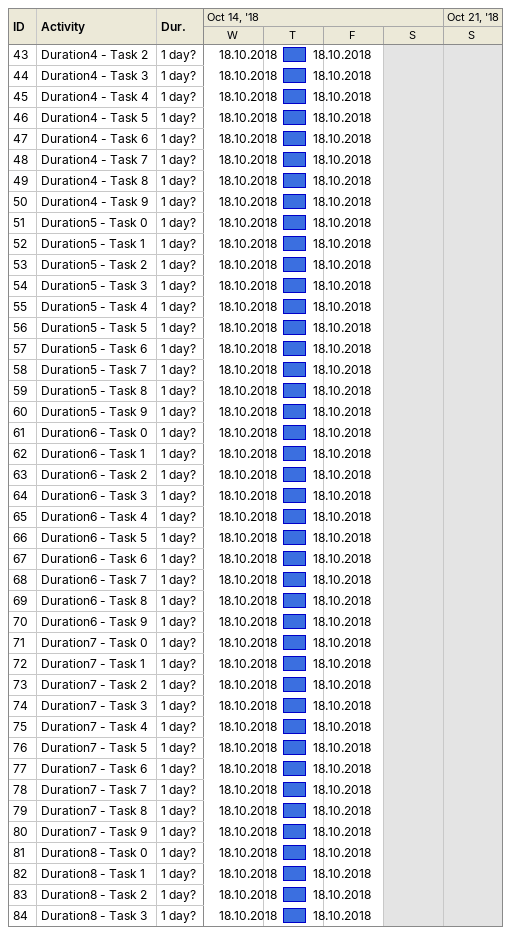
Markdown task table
| ID | Task | Duration | Start | Finish |
|---|---|---|---|---|
| 43 | Duration4 - Task 2 | 1d? | 2018-10-18 | 2018-10-18 |
| 44 | Duration4 - Task 3 | 1d? | 2018-10-18 | 2018-10-18 |
| 45 | Duration4 - Task 4 | 1d? | 2018-10-18 | 2018-10-18 |
| 46 | Duration4 - Task 5 | 1d? | 2018-10-18 | 2018-10-18 |
| 47 | Duration4 - Task 6 | 1d? | 2018-10-18 | 2018-10-18 |
| 48 | Duration4 - Task 7 | 1d? | 2018-10-18 | 2018-10-18 |
| 49 | Duration4 - Task 8 | 1d? | 2018-10-18 | 2018-10-18 |
| 50 | Duration4 - Task 9 | 1d? | 2018-10-18 | 2018-10-18 |
| 51 | Duration5 - Task 0 | 1d? | 2018-10-18 | 2018-10-18 |
| 52 | Duration5 - Task 1 | 1d? | 2018-10-18 | 2018-10-18 |
| 53 | Duration5 - Task 2 | 1d? | 2018-10-18 | 2018-10-18 |
| 54 | Duration5 - Task 3 | 1d? | 2018-10-18 | 2018-10-18 |
| 55 | Duration5 - Task 4 | 1d? | 2018-10-18 | 2018-10-18 |
| 56 | Duration5 - Task 5 | 1d? | 2018-10-18 | 2018-10-18 |
| 57 | Duration5 - Task 6 | 1d? | 2018-10-18 | 2018-10-18 |
| 58 | Duration5 - Task 7 | 1d? | 2018-10-18 | 2018-10-18 |
| 59 | Duration5 - Task 8 | 1d? | 2018-10-18 | 2018-10-18 |
| 60 | Duration5 - Task 9 | 1d? | 2018-10-18 | 2018-10-18 |
| 61 | Duration6 - Task 0 | 1d? | 2018-10-18 | 2018-10-18 |
| 62 | Duration6 - Task 1 | 1d? | 2018-10-18 | 2018-10-18 |
| 63 | Duration6 - Task 2 | 1d? | 2018-10-18 | 2018-10-18 |
| 64 | Duration6 - Task 3 | 1d? | 2018-10-18 | 2018-10-18 |
| 65 | Duration6 - Task 4 | 1d? | 2018-10-18 | 2018-10-18 |
| 66 | Duration6 - Task 5 | 1d? | 2018-10-18 | 2018-10-18 |
| 67 | Duration6 - Task 6 | 1d? | 2018-10-18 | 2018-10-18 |
| 68 | Duration6 - Task 7 | 1d? | 2018-10-18 | 2018-10-18 |
| 69 | Duration6 - Task 8 | 1d? | 2018-10-18 | 2018-10-18 |
| 70 | Duration6 - Task 9 | 1d? | 2018-10-18 | 2018-10-18 |
| 71 | Duration7 - Task 0 | 1d? | 2018-10-18 | 2018-10-18 |
| 72 | Duration7 - Task 1 | 1d? | 2018-10-18 | 2018-10-18 |
| 73 | Duration7 - Task 2 | 1d? | 2018-10-18 | 2018-10-18 |
| 74 | Duration7 - Task 3 | 1d? | 2018-10-18 | 2018-10-18 |
| 75 | Duration7 - Task 4 | 1d? | 2018-10-18 | 2018-10-18 |
| 76 | Duration7 - Task 5 | 1d? | 2018-10-18 | 2018-10-18 |
| 77 | Duration7 - Task 6 | 1d? | 2018-10-18 | 2018-10-18 |
| 78 | Duration7 - Task 7 | 1d? | 2018-10-18 | 2018-10-18 |
| 79 | Duration7 - Task 8 | 1d? | 2018-10-18 | 2018-10-18 |
| 80 | Duration7 - Task 9 | 1d? | 2018-10-18 | 2018-10-18 |
| 81 | Duration8 - Task 0 | 1d? | 2018-10-18 | 2018-10-18 |
| 82 | Duration8 - Task 1 | 1d? | 2018-10-18 | 2018-10-18 |
| 83 | Duration8 - Task 2 | 1d? | 2018-10-18 | 2018-10-18 |
| 84 | Duration8 - Task 3 | 1d? | 2018-10-18 | 2018-10-18 |
